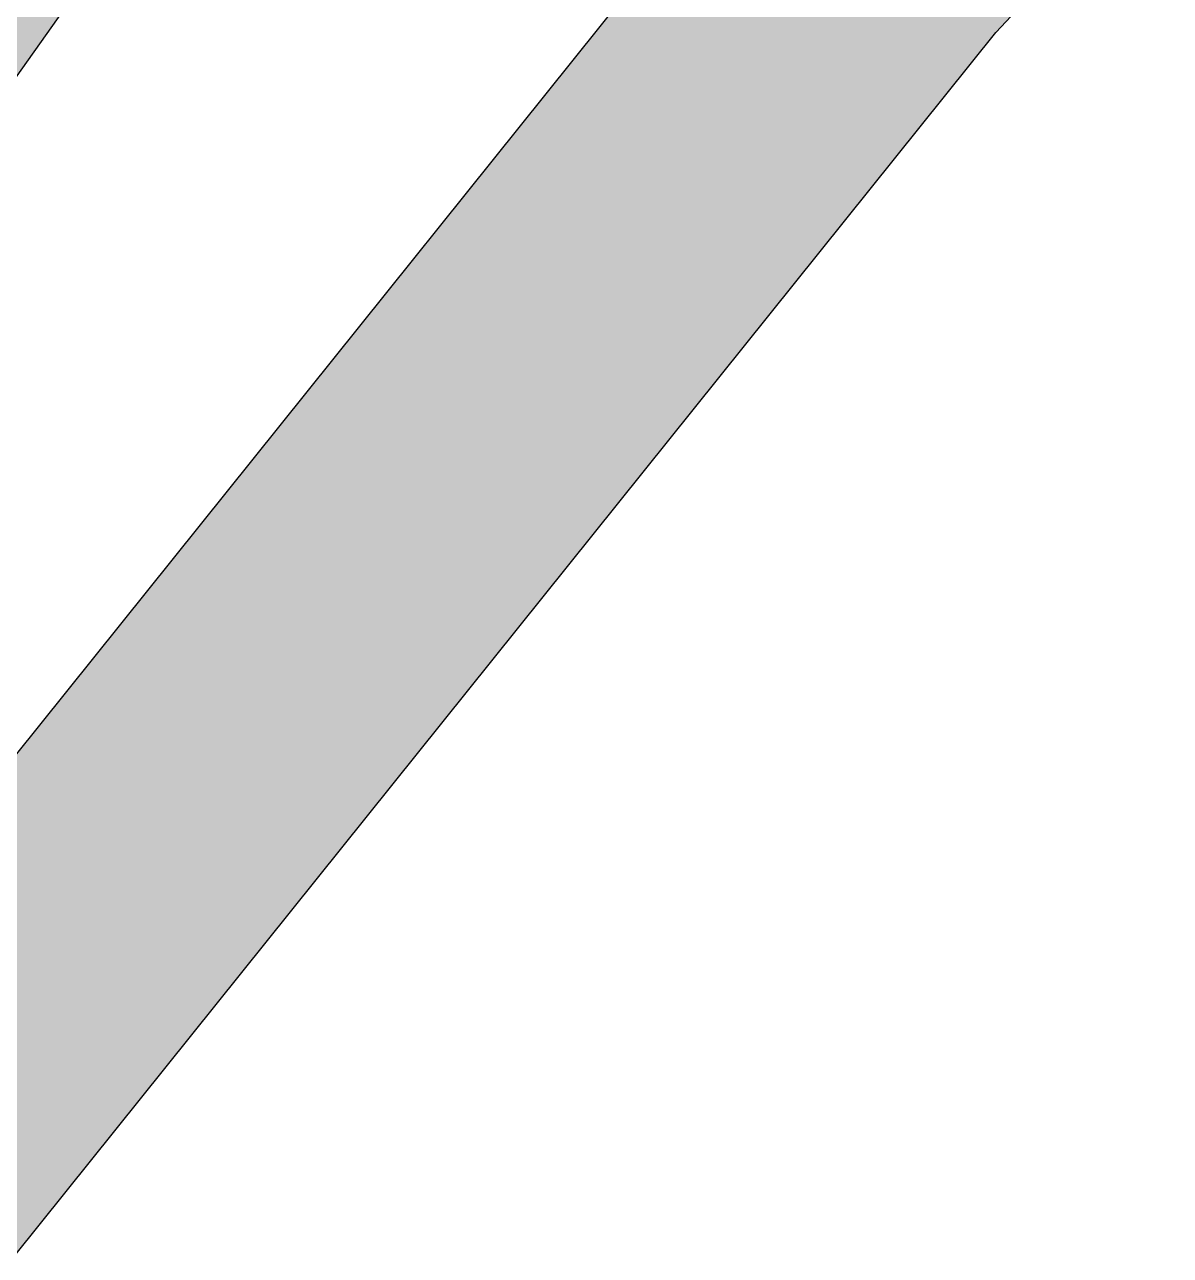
# Model space of a CAD drawing. Header units: metres. Extents: x -1260 to 1415, y -1141 to 1210.
# Drawn here: x 1006.38 to 1050.33, y -293.84 to -246.61 of the extents above; entities that cross this region are included whole.
import ezdxf

# ---------------------------------------------------------------- set-up
doc = ezdxf.new("R2010")
doc.units = ezdxf.units.M
doc.layers.add('URB_DRUMURI_STREET_LINE', color=7, linetype='Continuous', true_color=0xe1e4e2)

msp = doc.modelspace()

# ---------------------------------------------------------------- hatches: boundary and pattern name
at = {"layer": 'URB_DRUMURI_STREET_LINE'}
h = msp.add_hatch(color=256, dxfattribs=at)
h.dxf.hatch_style = 1
h.paths.add_polyline_path([(1001.125, -52.882), (980.845, -3.282), (976.987, 6.158), (969.687, 6.158), (971.499, 1.722), (971.506, 1.705), (994.525, -54.642), (1003.985, -78.062), (1013.685, -102.082), (1018.525, -113.942), (1028.005, -137.042), (1037.665, -160.482), (1043.019, -173.536), (1040.225, -174.682), (1037.545, -177.342), (1036.365, -177.982), (1036.187, -178.044), (1034.945, -178.482), (1033.365, -178.702), (1031.765, -178.662), (1030.145, -178.442), (1028.525, -178.002), (1027.225, -177.422), (1026.145, -176.502), (1025.085, -175.342), (1023.765, -173.762), (1022.503, -171.991), (1022.325, -171.742), (1019.545, -166.602), (1002.065, -127.022), (1001.385, -124.342), (1000.925, -121.142), (1000.805, -118.362), (1000.845, -115.722), (1000.805, -111.062), (1000.005, -104.502), (999.465, -101.682), (998.665, -99.042), (994.005, -85.682), (982.105, -55.422), (968.245, -19.842), (966.781, -16.087), (960.805, -0.762), (957.924, 6.158), (950.176, 6.158), (955.865, -8.242), (967.225, -37.402), (979.905, -70.242), (992.465, -103.182), (993.325, -105.962), (993.525, -107.142), (993.585, -108.862), (993.305, -110.602), (992.885, -111.562), (992.205, -112.362), (990.305, -113.442), (982.285, -116.822), (955.025, -127.842), (949.445, -130.002), (948.065, -129.782), (946.965, -129.322), (945.905, -128.642), (945.065, -127.902), (944.265, -125.802), (944.265, -140.087), (944.425, -140.022), (988.945, -121.822), (989.585, -121.662), (990.345, -121.662), (991.145, -121.682), (992.165, -121.842), (992.845, -122.142), (993.025, -122.482), (993.245, -124.762), (993.685, -126.922), (994.525, -129.562), (995.345, -131.822), (996.985, -135.662), (999.545, -141.422), (1002.885, -149.442), (1003.005, -150.762), (1002.925, -151.722), (1002.485, -153.102), (1001.825, -154.022), (1000.545, -154.942), (988.865, -159.762), (944.265, -177.992), (944.265, -185.167), (968.005, -175.402), (984.185, -168.682), (1005.145, -159.962), (1005.845, -159.782), (1006.345, -159.762), (1006.905, -159.962), (1007.665, -160.542), (1008.145, -161.042), (1011.005, -168.882), (1013.745, -176.242), (1014.765, -178.402), (1016.165, -180.562), (1018.025, -183.002), (1019.505, -184.922), (1020.045, -185.862), (1020.265, -187.042), (1020.305, -189.462), (1020.165, -191.702), (1019.725, -192.942), (1018.905, -194.102), (1017.225, -195.242), (1014.665, -196.562), (979.685, -210.702), (957.925, -219.422), (944.265, -224.954), (944.265, -232.283), (1014.725, -203.382), (1022.545, -200.042), (1023.985, -199.542), (1024.965, -199.302), (1025.605, -199.262), (1026.165, -199.242), (1026.625, -199.302), (1027.065, -199.522), (1027.505, -199.842), (1027.825, -200.262), (1028.005, -201.022), (1027.925, -201.782), (1027.605, -202.682), (1026.805, -204.302), (1026.805, -204.302), (1023.685, -209.222), (1016.145, -220.162), (986.805, -259.542), (967.905, -283.862), (966.585, -285.222), (965.745, -285.782), (964.645, -286.102), (963.685, -286.102), (962.665, -285.802), (961.785, -284.862), (944.265, -262.675), (944.265, -275.411), (944.348, -275.342), (944.35, -275.34), (944.353, -275.339), (944.355, -275.337), (944.358, -275.336), (944.361, -275.336), (944.364, -275.335), (944.367, -275.335), (944.37, -275.335), (944.373, -275.336), (944.375, -275.336), (944.378, -275.337), (944.381, -275.339), (944.383, -275.34), (944.386, -275.342), (944.388, -275.344), (944.39, -275.346), (946.556, -277.961), (946.558, -277.963), (946.56, -277.966), (946.561, -277.969), (946.562, -277.971), (946.563, -277.974), (946.563, -277.977), (946.563, -277.98), (946.563, -277.983), (946.563, -277.986), (946.562, -277.989), (946.561, -277.992), (946.56, -277.994), (946.558, -277.997), (946.556, -277.999), (946.554, -278.001), (946.552, -278.003), (945.202, -279.122), (949.475, -284.591), (950.547, -283.73), (950.55, -283.728), (950.552, -283.726), (950.555, -283.725), (950.558, -283.724), (950.561, -283.724), (950.564, -283.723), (950.567, -283.723), (950.57, -283.723), (950.572, -283.724), (950.575, -283.724), (950.578, -283.725), (950.581, -283.727), (950.583, -283.728), (950.586, -283.73), (950.588, -283.732), (950.59, -283.734), (953.358, -287.182), (953.359, -287.184), (953.361, -287.187), (953.362, -287.189), (953.363, -287.192), (953.364, -287.195), (953.364, -287.198), (953.364, -287.201), (953.364, -287.204), (953.363, -287.207), (953.363, -287.209), (953.362, -287.212), (953.36, -287.215), (953.359, -287.217), (953.357, -287.22), (953.355, -287.222), (953.353, -287.224), (952.235, -288.122), (955.432, -292.213), (956.435, -291.385), (956.438, -291.383), (956.44, -291.382), (956.443, -291.381), (956.445, -291.38), (956.448, -291.379), (956.451, -291.378), (956.454, -291.378), (956.457, -291.378), (956.46, -291.379), (956.463, -291.38), (956.466, -291.381), (956.468, -291.382), (956.471, -291.383), (956.473, -291.385), (956.475, -291.387), (956.477, -291.389), (958.501, -293.842), (965.008, -293.842), (965.693, -292.998), (965.024, -293.842), (973.831, -293.842), (974.316, -293.416), (1032.902, -210.708), (1036.486, -202.701), (1038.121, -197.148), (1038.498, -194.474), (1041.953, -192.137), (1042.014, -192.077), (1045.808, -201.213), (1047.713, -205.799), (1050.378, -212.218), (1053.784, -220.462), (1050.065, -223.699), (1044.741, -228.438), (1040.586, -232.61), (1034.563, -239.041), (990.621, -293.842), (1006.002, -293.842), (1043.636, -246.908), (1049.218, -240.948), (1052.989, -237.161), (1057.994, -232.707), (1058.618, -232.164), (1084.095, -293.842), (1098.857, -293.842), (1093.685, -281.122), (1078.825, -243.942), (1064.025, -207.042), (1053.725, -181.922), (1048.769, -169.666), (1034.325, -133.942), (1022.605, -105.242), (1009.665, -73.562), (1001.125, -52.882)])

# ---------------------------------------------------------------- linework, layer by layer
at = {"layer": 'URB_DRUMURI_STREET_LINE', "elevation": 0.01}
for points in [[(974.316, -293.416), (1032.902, -210.708)], [(1034.563, -239.041), (990.621, -293.842), (1006.002, -293.842), (1043.636, -246.908), (1049.218, -240.948)]]:
    msp.add_lwpolyline(points, dxfattribs=at)

doc.saveas('drawing.dxf')
